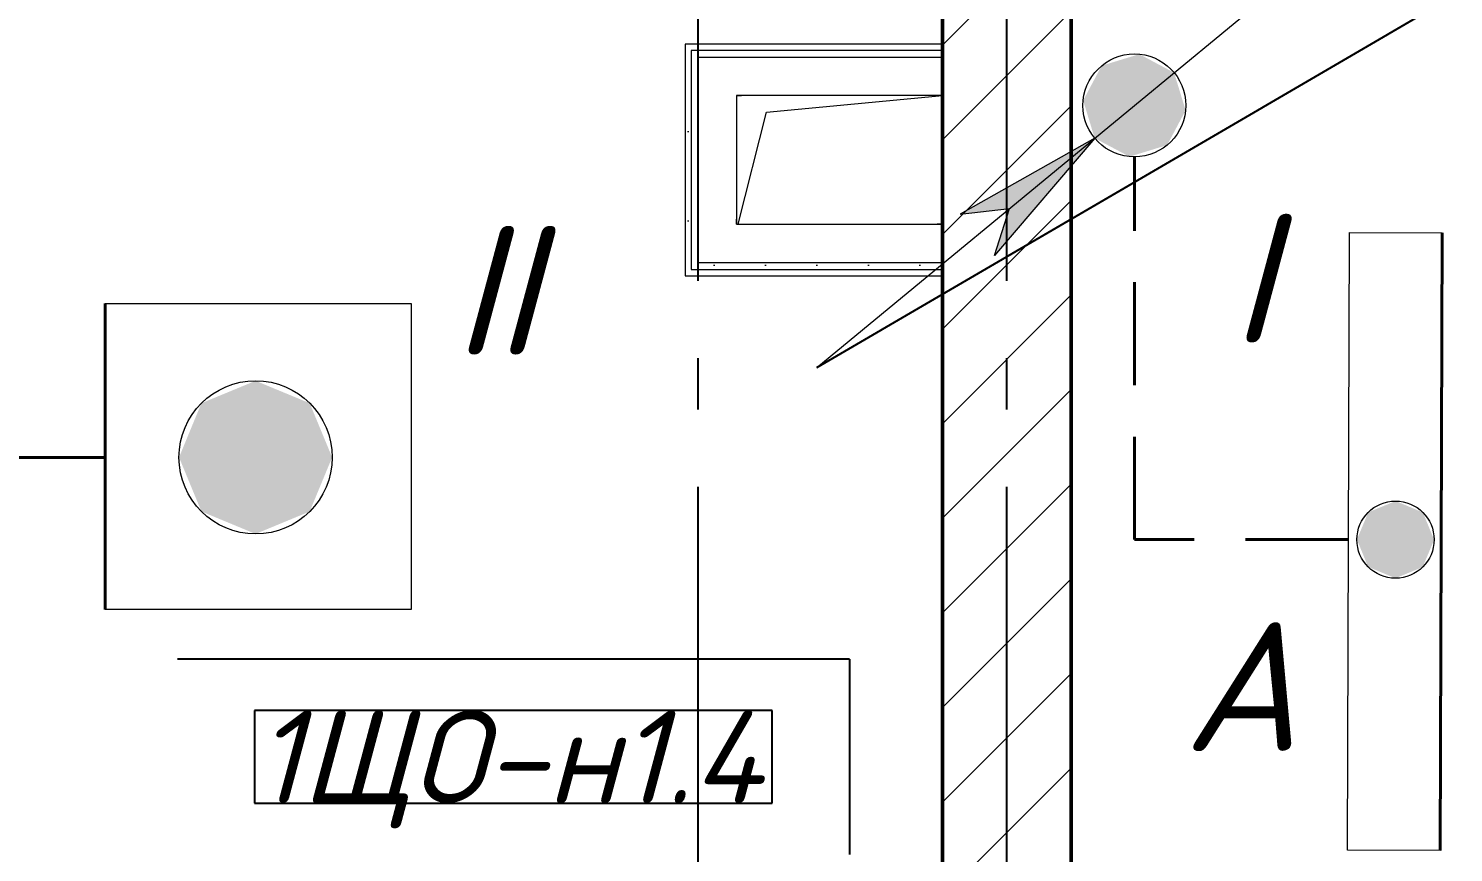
# Model space of a CAD drawing. Header units: millimetres. Extents: x 0 to 1286, y 0 to 420.
# Drawn here: x 502.18 to 529.87, y 228.48 to 244.49 of the extents above; entities that cross this region are included whole.
import ezdxf

# ---------------------------------------------------------------- set-up
doc = ezdxf.new("R2010")
doc.units = ezdxf.units.MM
for name, pattern in [('JIS_02_2.0', [3, 2, -1]), ('ГОСТ 2.303 5', [24, 20, -1.5, 1, -1.5]), ('СПКБ-0000-000-АР#002$0$Achse', [2300, 0, -800, 1500, 0])]:
    doc.linetypes.add(name, pattern=pattern)
for name, color, linetype in [('Viewport1ForCustomObjects_0', 7, 'Continuous'), ('Viewport2ForCustomObjects_0', 7, 'Continuous'), ('СПКБ-0000-000-АР#002$0$Стены', 7, 'Continuous'), ('Строительные оси', 7, 'Continuous'), ('ЭО_АВАРИЙНОЕ ОСВЕЩЕНИЕ', 7, 'Continuous'), ('ЭО_РАБОЧЕЕ ОСВЕЩЕНИЕ', 7, 'Continuous')]:
    doc.layers.add(name, color=color, linetype=linetype)
for name, color, linetype, lineweight in [('СПКБ-0000-000-АР#002$0$Стены_Ном._пера__1', 7, 'Continuous', 13), ('СПКБ-0000-000-АР#002$0$Стены_Ном._пера__20', 1, 'Continuous', 20), ('СПКБ-0000-000-АР#002$0$Шахты ОВ_Ном._пера__1', 7, 'Continuous', 13)]:
    doc.layers.add(name, color=color, linetype=linetype, lineweight=lineweight)
doc.layers.add('СПКБ-0000-000-АР#002$0$Стены_Ном._пера__58', color=7, linetype='Continuous', lineweight=50, true_color=0xdf0000)
doc.layers.add('СПКБ-0000-000-АР#002$0$Стены_Ном._пера__68', color=7, linetype='Continuous', lineweight=20, true_color=0xfd4435)
doc.styles.add('2.5', font='isocpeui.ttf')
doc.styles.add('CustomTextStyle126', font='isocpeui.ttf', dxfattribs={"height": 1.8})
pattern_1 = [(0, (0, 0), (0, 173.2051), [0, -100]), (0, (50, 86.6), (0, 173.2051), [0, -100])]

# ---------------------------------------------------------------- blocks, each defined once
blk = doc.blocks.new('*E728')
at = {"layer": 'Строительные оси', "color": 3, "linetype": 'ГОСТ 2.303 5', "lineweight": 25}
for p, q in [((177.431, 258.857), (177.431, -45.143)), ((183.431, 258.857), (183.431, -45.143))]:
    blk.add_line(p, q, dxfattribs=at)
at = {"layer": 'ЭО_АВАРИЙНОЕ ОСВЕЩЕНИЕ', "color": 7, "lineweight": 0}
for p, q in [((185.914, 122.267), (192.086, 127.356)), ((179.741, 117.177), (185.914, 122.267)), ((185.142, 121.63), (182.531, 120.153)), ((185.142, 121.63), (183.194, 119.349)), ((182.531, 120.153), (183.488, 120.267)), ((183.194, 119.349), (183.488, 120.267)), ((190.054, 107.798), (190.092, 119.798)), ((190.092, 119.798), (191.892, 119.792)), ((191.854, 107.792), (190.054, 107.798))]:
    blk.add_line(p, q, dxfattribs=at)
at = {"layer": 'ЭО_АВАРИЙНОЕ ОСВЕЩЕНИЕ', "color": 1, "linetype": 'JIS_02_2.0', "lineweight": 40}
for p, q in [((185.914, 113.83), (185.914, 121.267)), ((190.073, 113.83), (185.914, 113.83))]:
    blk.add_line(p, q, dxfattribs=at)
at = {"layer": 'ЭО_АВАРИЙНОЕ ОСВЕЩЕНИЕ', "color": 1, "lineweight": 40}
blk.add_line((191.892, 119.792), (191.854, 107.792), dxfattribs=at)
at = {"layer": 'ЭО_АВАРИЙНОЕ ОСВЕЩЕНИЕ', "color": 7, "lineweight": 0}
for centre, radius in [((185.914, 122.267), 1), ((190.988, 113.83), 0.75)]:
    blk.add_circle(centre, radius, dxfattribs=at)
at = {"layer": 'ЭО_АВАРИЙНОЕ ОСВЕЩЕНИЕ', "color": 1, "lineweight": 40}
for points in [[(186.009, 123.262), (185.277, 123.038), (186.431, 123.038)], [(185.277, 123.038), (185.206, 122.903), (186.685, 122.903)], [(185.277, 123.038), (186.431, 123.038), (186.685, 122.903)], [(185.206, 122.903), (184.918, 122.362), (186.851, 122.362)], [(185.206, 122.903), (186.685, 122.903), (186.851, 122.362)], [(184.918, 122.362), (184.977, 122.171), (186.909, 122.171)], [(184.918, 122.362), (186.851, 122.362), (186.909, 122.171)], [(184.977, 122.171), (185.142, 121.63), (186.622, 121.63)], [(184.977, 122.171), (186.909, 122.171), (186.622, 121.63)], [(185.142, 121.63), (185.397, 121.495), (186.55, 121.495)], [(185.142, 121.63), (186.622, 121.63), (186.55, 121.495)], [(185.397, 121.495), (186.55, 121.495), (185.818, 121.271)]]:
    blk.add_solid(points, dxfattribs=at)
at = {"layer": 'ЭО_АВАРИЙНОЕ ОСВЕЩЕНИЕ', "color": 1, "lineweight": 0}
for points in [[(185.142, 121.63), (182.733, 120.267), (183.488, 120.267)], [(185.142, 121.63), (183.488, 120.267), (183.978, 120.267)], [(182.733, 120.267), (183.488, 120.267), (182.531, 120.153)], [(183.488, 120.267), (183.452, 120.153), (183.88, 120.153)], [(183.488, 120.267), (183.978, 120.267), (183.88, 120.153)], [(183.452, 120.153), (183.88, 120.153), (183.194, 119.349)], [(190.991, 114.58), (190.459, 114.362), (191.512, 114.362)], [(190.458, 114.359), (190.238, 113.832), (191.736, 113.832)], [(190.459, 114.362), (190.458, 114.359), (191.52, 114.359)], [(190.458, 114.359), (191.52, 114.359), (191.736, 113.832)], [(190.459, 114.362), (191.512, 114.362), (191.52, 114.359)], [(190.238, 113.832), (190.24, 113.828), (191.738, 113.828)], [(190.238, 113.832), (191.736, 113.832), (191.738, 113.828)], [(190.24, 113.828), (190.456, 113.301), (191.518, 113.301)], [(190.24, 113.828), (191.738, 113.828), (191.518, 113.301)], [(190.456, 113.301), (190.464, 113.298), (191.517, 113.298)], [(190.456, 113.301), (191.518, 113.301), (191.517, 113.298)], [(190.464, 113.298), (191.517, 113.298), (190.986, 113.08)]]:
    blk.add_solid(points, dxfattribs=at)
at = {"layer": 'ЭО_РАБОЧЕЕ ОСВЕЩЕНИЕ', "color": 5, "lineweight": 40}
for p, q in [((165.911, 112.471), (165.911, 118.421)), ((165.911, 115.429), (160.847, 115.429))]:
    blk.add_line(p, q, dxfattribs=at)
at = {"layer": 'ЭО_РАБОЧЕЕ ОСВЕЩЕНИЕ', "color": 7, "lineweight": 0}
for p, q in [((165.911, 118.421), (171.861, 118.421)), ((171.861, 118.421), (171.861, 112.471)), ((171.861, 112.471), (165.911, 112.471))]:
    blk.add_line(p, q, dxfattribs=at)
blk.add_circle((168.836, 115.429), 1.488, dxfattribs=at)
at = {"layer": 'ЭО_РАБОЧЕЕ ОСВЕЩЕНИЕ', "color": 5, "lineweight": 0}
for points in [[(168.836, 116.916), (167.784, 116.481), (169.888, 116.481)], [(167.784, 116.481), (167.349, 115.429), (170.324, 115.429)], [(167.784, 116.481), (169.888, 116.481), (170.324, 115.429)], [(167.349, 115.429), (167.784, 114.377), (169.888, 114.377)], [(167.349, 115.429), (170.324, 115.429), (169.888, 114.377)], [(167.784, 114.377), (169.888, 114.377), (168.836, 113.941)]]:
    blk.add_solid(points, dxfattribs=at)
blk = doc.blocks.new('СПКБ-0000-000-АР#002$0$Стена_16', base_point=(18343.1, 18680.7))
at = {"layer": 'СПКБ-0000-000-АР#002$0$Стены_Ном._пера__20', "linetype": 'Continuous', "lineweight": 20}
h = blk.add_hatch(dxfattribs=at)
h.set_pattern_fill('КИРПИЧ_ОБЫКНОВЕННЫЙ', color=1, style=0, pattern_type=2)
h.set_pattern_definition([(45, (0, 0), (-91.9239, 91.9239), [])])
h.paths.add_polyline_path([(18218.1, 9085.4), (18353.1, 9085.4), (18468.1, 9085.4), (18468.1, 13685.6), (18353.1, 13685.6), (18218.1, 13685.6)])
at = {"layer": 'СПКБ-0000-000-АР#002$0$Стены_Ном._пера__58', "color": 12, "linetype": 'Continuous', "lineweight": 50, "true_color": 0xdf0000, "flags": 128}
for points in [[(18218.1, 13685.6), (18218.1, 9085.4)], [(18468.1, 9085.4), (18468.1, 13685.6)]]:
    blk.add_lwpolyline(points, dxfattribs=at)
blk = doc.blocks.new('СПКБ-0000-000-АР#002$0$Стена_241', base_point=(17818.1, 11995.7))
at = {"layer": 'СПКБ-0000-000-АР#002$0$Стены_Ном._пера__20', "linetype": 'Continuous', "lineweight": 20}
h = blk.add_hatch(dxfattribs=at)
h.set_pattern_fill('ШТУКАТУРКА', color=1, style=0, pattern_type=2)
h.set_pattern_definition(pattern_1)
h.paths.add_polyline_path([(17718.1, 12345.7), (17718.1, 11895.7), (17730.1, 11907.7), (17730.1, 12333.7)])
h = blk.add_hatch(dxfattribs=at)
h.set_pattern_fill('ШТУКАТУРКА', color=1, style=0, pattern_type=2)
h.set_pattern_definition(pattern_1)
h.paths.add_polyline_path([(17743.1, 11920.7), (17743.1, 12320.7), (17730.1, 12333.7), (17730.1, 11907.7)])
at = {"layer": 'СПКБ-0000-000-АР#002$0$Стены_Ном._пера__1', "color": 7, "linetype": 'СПКБ-0000-000-АР#002$0$Achse', "lineweight": 13, "flags": 128}
blk.add_lwpolyline([(17818.1, 11995.7), (17818.1, 12245.7)], dxfattribs=at)
at = {"layer": 'СПКБ-0000-000-АР#002$0$Стены_Ном._пера__20', "color": 1, "linetype": 'Continuous', "lineweight": 20, "flags": 128}
blk.add_lwpolyline([(17718.1, 12345.7), (17718.1, 11895.7)], dxfattribs=at)
at = {"layer": 'СПКБ-0000-000-АР#002$0$Стены_Ном._пера__68', "color": 20, "linetype": 'Continuous', "lineweight": 20, "true_color": 0xfd4435}
for p, q in [((17730.1, 12333.7), (17730.1, 11907.7)), ((17743.1, 11920.7), (17743.1, 12320.7))]:
    blk.add_line(p, q, dxfattribs=at)
blk = doc.blocks.new('СПКБ-0000-000-АР#002$0$Стена_242', base_point=(18218.1, 12245.7))
at = {"layer": 'СПКБ-0000-000-АР#002$0$Стены_Ном._пера__20', "linetype": 'Continuous', "lineweight": 20}
h = blk.add_hatch(dxfattribs=at)
h.set_pattern_fill('ШТУКАТУРКА', color=1, style=0, pattern_type=2)
h.set_pattern_definition(pattern_1)
h.paths.add_polyline_path([(18218.1, 12345.7), (17718.1, 12345.7), (17730.1, 12333.7), (18218.1, 12333.7)])
h = blk.add_hatch(dxfattribs=at)
h.set_pattern_fill('ШТУКАТУРКА', color=1, style=0, pattern_type=2)
h.set_pattern_definition(pattern_1)
h.paths.add_polyline_path([(17743.1, 12320.7), (18218.1, 12320.7), (18218.1, 12333.7), (17730.1, 12333.7)])
at = {"layer": 'СПКБ-0000-000-АР#002$0$Стены_Ном._пера__1', "color": 7, "linetype": 'Continuous', "lineweight": 13, "flags": 128}
blk.add_lwpolyline([(18218.1, 12245.7), (18218.1, 12320.7)], dxfattribs=at)
at = {"layer": 'СПКБ-0000-000-АР#002$0$Стены_Ном._пера__1', "color": 7, "linetype": 'СПКБ-0000-000-АР#002$0$Achse', "lineweight": 13, "flags": 128}
blk.add_lwpolyline([(17818.1, 12245.7), (18218.1, 12245.7)], dxfattribs=at)
at = {"layer": 'СПКБ-0000-000-АР#002$0$Стены_Ном._пера__20', "color": 1, "linetype": 'Continuous', "lineweight": 20, "flags": 128}
for points in [[(18218.1, 12345.7), (17718.1, 12345.7)], [(18218.1, 12333.7), (18218.1, 12345.7)], [(18218.1, 12320.7), (18218.1, 12333.7)]]:
    blk.add_lwpolyline(points, dxfattribs=at)
at = {"layer": 'СПКБ-0000-000-АР#002$0$Стены_Ном._пера__68', "color": 20, "linetype": 'Continuous', "lineweight": 20, "true_color": 0xfd4435}
for p, q in [((18218.1, 12333.7), (17730.1, 12333.7)), ((17743.1, 12320.7), (18218.1, 12320.7))]:
    blk.add_line(p, q, dxfattribs=at)
blk = doc.blocks.new('СПКБ-0000-000-АР#002$0$Стена_243', base_point=(18218.1, 11995.7))
at = {"layer": 'СПКБ-0000-000-АР#002$0$Стены_Ном._пера__20', "linetype": 'Continuous', "lineweight": 20}
h = blk.add_hatch(dxfattribs=at)
h.set_pattern_fill('ШТУКАТУРКА', color=1, style=0, pattern_type=2)
h.set_pattern_definition(pattern_1)
h.paths.add_polyline_path([(17718.1, 11895.7), (18218.1, 11895.7), (18218.1, 11907.7), (17730.1, 11907.7)])
h = blk.add_hatch(dxfattribs=at)
h.set_pattern_fill('ШТУКАТУРКА', color=1, style=0, pattern_type=2)
h.set_pattern_definition(pattern_1)
h.paths.add_polyline_path([(18218.1, 11920.7), (17743.1, 11920.7), (17730.1, 11907.7), (18218.1, 11907.7)])
at = {"layer": 'СПКБ-0000-000-АР#002$0$Стены_Ном._пера__1', "color": 7, "linetype": 'СПКБ-0000-000-АР#002$0$Achse', "lineweight": 13, "flags": 128}
blk.add_lwpolyline([(18218.1, 11995.7), (17818.1, 11995.7)], dxfattribs=at)
at = {"layer": 'СПКБ-0000-000-АР#002$0$Стены_Ном._пера__1', "color": 7, "linetype": 'Continuous', "lineweight": 13, "flags": 128}
blk.add_lwpolyline([(18218.1, 11995.7), (18218.1, 11920.7)], dxfattribs=at)
at = {"layer": 'СПКБ-0000-000-АР#002$0$Стены_Ном._пера__20', "color": 1, "linetype": 'Continuous', "lineweight": 20, "flags": 128}
for points in [[(18218.1, 11920.7), (18218.1, 11907.7)], [(18218.1, 11907.7), (18218.1, 11895.7)], [(17718.1, 11895.7), (18218.1, 11895.7)]]:
    blk.add_lwpolyline(points, dxfattribs=at)
at = {"layer": 'СПКБ-0000-000-АР#002$0$Стены_Ном._пера__68', "color": 20, "linetype": 'Continuous', "lineweight": 20, "true_color": 0xfd4435}
for p, q in [((17730.1, 11907.7), (18218.1, 11907.7)), ((18218.1, 11920.7), (17743.1, 11920.7))]:
    blk.add_line(p, q, dxfattribs=at)
blk = doc.blocks.new('*E727')
at = {"layer": 'СПКБ-0000-000-АР#002$0$Шахты ОВ_Ном._пера__1', "color": 7, "linetype": 'Continuous', "lineweight": 13}
for p, q in [((455.085, 170.792), (458.5, 171.115)), ((454.53, 168.615), (455.085, 170.792))]:
    blk.add_line(p, q, dxfattribs=at)
at = {"layer": 'СПКБ-0000-000-АР#002$0$Шахты ОВ_Ном._пера__1', "color": 7, "linetype": 'Continuous', "lineweight": 13, "flags": 128}
blk.add_lwpolyline([(454.5, 168.615), (458.5, 168.615), (458.5, 171.115), (454.5, 171.115)], close=True, dxfattribs=at)
at = {"layer": 'СПКБ-0000-000-АР#002$0$Стены', "color": 12, "lineweight": 50, "true_color": 0xdf0000, "xscale": 0.01, "yscale": 0.01, "zscale": 0.01}
for name, p in [('СПКБ-0000-000-АР#002$0$Стена_16', (459.75, 235.464)), ('СПКБ-0000-000-АР#002$0$Стена_241', (454.5, 168.615)), ('СПКБ-0000-000-АР#002$0$Стена_242', (458.5, 171.115)), ('СПКБ-0000-000-АР#002$0$Стена_243', (458.5, 168.615))]:
    blk.add_blockref(name, p, dxfattribs=at)
blk = doc.blocks.new('CustomObjectsInViewport1_0')
at = {"layer": 'ЭО_АВАРИЙНОЕ ОСВЕЩЕНИЕ'}
blk.add_line((517.497, 237.906), (533.015, 246.959), dxfattribs=at)
at = {"layer": 'ЭО_РАБОЧЕЕ ОСВЕЩЕНИЕ'}
for q in [(505.072, 232.24), (518.134, 228.44)]:
    blk.add_line((518.134, 232.24), q, dxfattribs=at)
at = {"layer": 'ЭО_РАБОЧЕЕ ОСВЕЩЕНИЕ', "color": 7, "true_color": 0xffffff}
for p, q in [((516.634, 231.24), (506.572, 231.24)), ((506.572, 231.24), (506.572, 229.44)), ((516.634, 229.44), (516.634, 231.24)), ((506.572, 229.44), (516.634, 229.44)), ((506.572, 229.44), (506.572, 229.44))]:
    blk.add_line(p, q, dxfattribs=at)
at = {"layer": 'ЭО_РАБОЧЕЕ ОСВЕЩЕНИЕ', "style": 'CustomTextStyle126'}
blk.add_text('1ЩО-н1.4', height=1.8, dxfattribs=at).set_placement((506.572, 229.44))

msp = doc.modelspace()

# ---------------------------------------------------------------- block references
msp.add_blockref('*E727', (61.438, 72.071))
at = {"layer": 'Viewport1ForCustomObjects_0'}
msp.add_blockref('CustomObjectsInViewport1_0', (0, 0), dxfattribs=at)
at = {"layer": 'Viewport2ForCustomObjects_0'}
msp.add_blockref('*E728', (337.756, 120.729), dxfattribs=at)

# ---------------------------------------------------------------- texts
at = {"layer": 'ЭО_АВАРИЙНОЕ ОСВЕЩЕНИЕ', "insert": (525.952, 239.641), "char_height": 2.5, "attachment_point": 5, "style": '2.5'}
msp.add_mtext('I', dxfattribs=at)
at = {"layer": 'ЭО_АВАРИЙНОЕ ОСВЕЩЕНИЕ', "color": 1, "insert": (525.736, 231.702), "char_height": 2.5, "attachment_point": 5, "style": '2.5'}
msp.add_mtext('А', dxfattribs=at)
at = {"layer": 'ЭО_РАБОЧЕЕ ОСВЕЩЕНИЕ', "insert": (511.242, 239.406), "char_height": 2.5, "attachment_point": 5, "style": '2.5'}
msp.add_mtext('II', dxfattribs=at)

doc.saveas('drawing.dxf')
